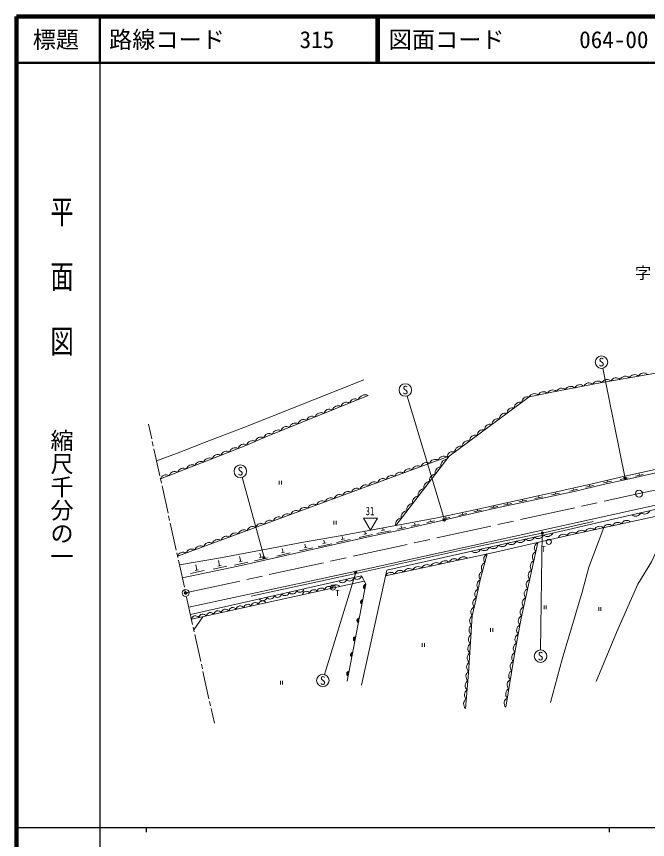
# Model space of a CAD drawing. Units: millimetres, scale not verified. Extents: x 40000 to 680000, y 20000 to 380000.
# Drawn here: x 40000 to 176283, y 202409 to 380000 of the extents above; entities that cross this region are included whole.
import ezdxf
from ezdxf.enums import TextEntityAlignment as Align

# ---------------------------------------------------------------- set-up
doc = ezdxf.new("R2010")
doc.units = ezdxf.units.MM
doc.header["$LTSCALE"] = 1000
doc.header["$PDMODE"] = 32
doc.header["$PDSIZE"] = 500
doc.linetypes.add('CHAIN', pattern=[18.5, 12, -1.5, 3.5, -1.5])
for name, color, linetype, lineweight in [('M-BGD', 7, 'Continuous', 13), ('M-BGD-EXST', 7, 'Continuous', 13), ('M-BGD-HTXT', 7, 'Continuous', 13), ('M-BMK', 2, 'Continuous', 13), ('M-BMK-SRVR', 3, 'Continuous', 13), ('M-STR-STRC', 7, 'Continuous', 13), ('M-TTL', 2, 'Continuous', 140), ('M-TTL-BAND', 7, 'Continuous', 25), ('M-TTL-LINE', 7, 'Continuous', 50)]:
    doc.layers.add(name, color=color, linetype=linetype, lineweight=lineweight)
for name, color, linetype in [('M-BMK-HTXT', 7, 'Continuous'), ('M-OTRS', 6, 'Continuous'), ('M-TTL-TXT', 7, 'Continuous')]:
    doc.layers.add(name, color=color, linetype=linetype)
doc.styles.add('@ＭＳ ゴシック', font='')
doc.styles.add('ＭＳ ゴシック', font='')
doc.styles.get('@ＭＳ ゴシック').set_extended_font_data('@MS Gothic')
doc.styles.get('ＭＳ ゴシック').set_extended_font_data('MS Gothic')

msp = doc.modelspace()

# ---------------------------------------------------------------- hatches: boundary and pattern name
at = {"layer": 'M-BGD'}
for points in [[(115230, 256466, -0.82183), (115417, 257439)], [(114603, 253210, -0.82183), (114790, 254183)], [(113832, 249199, -0.82183), (114019, 250172)], [(113061, 245191, -0.82183), (113248, 246164)], [(112419, 241857, -0.82183), (112607, 242830)], [(111624, 237720, -0.82183), (111811, 238693)]]:
    msp.add_hatch(color=256, dxfattribs=at).paths.add_polyline_path(points)
at = {"layer": 'M-STR-STRC'}
for points in [[(171688, 280462, -1), (171249, 280223, -0.41421), (171349, 280562, -0.41421)], [(132626, 271482, -1), (132187, 271243, -0.41421), (132287, 271582, -0.41421)], [(153772, 268635, -1), (153333, 268396, -0.41421), (153433, 268735, -0.41421)], [(93707, 263381, -1), (93268, 263142, -0.41421), (93368, 263481, -0.41421)], [(113495, 260157, -1), (113056, 259918, -0.41421), (113156, 260257, -0.41421)]]:
    msp.add_hatch(color=256, dxfattribs=at).paths.add_polyline_path(points)

# ---------------------------------------------------------------- linework, layer by layer
at = {"layer": 'M-BGD'}
for p, q in [((133445, 285108), (121913, 270170)), ((173664, 280817), (175370, 281207)), ((174517, 281012), (174454, 281287)), ((96752, 279831), (96752, 279049)), ((97218, 279831), (97218, 279049)), ((162922, 278416), (164621, 278833)), ((163772, 278624), (163713, 278862)), ((166776, 279357), (168489, 279717)), ((167633, 279537), (167575, 279812)), ((170355, 280109), (172067, 280469)), ((171211, 280289), (171153, 280564)), ((155577, 276761), (157288, 277128)), ((156433, 276945), (156374, 277220)), ((159488, 277572), (161188, 277990)), ((160338, 277781), (160271, 278054)), ((148506, 275247), (150217, 275614)), ((149362, 275430), (149303, 275705)), ((151967, 275988), (153679, 276355)), ((152823, 276172), (152764, 276447)), ((139596, 273288), (139544, 273517)), ((142243, 273896), (143952, 274273)), ((143097, 274085), (143046, 274316)), ((145254, 274551), (146965, 274917)), ((146109, 274734), (146059, 274970)), ((131902, 271536), (133608, 271924)), ((132755, 271730), (132693, 272004)), ((135525, 272361), (137232, 272749)), ((136378, 272555), (136316, 272829)), ((138743, 273093), (140449, 273482)), ((108564, 271201), (108564, 270418)), ((109031, 271201), (109031, 270418)), ((123161, 269554), (123044, 270104)), ((125239, 270019), (126946, 270408)), ((126092, 270213), (125991, 270660)), ((128604, 270785), (130310, 271174)), ((129457, 270979), (129395, 271254)), ((113975, 267568), (116903, 268225)), ((114999, 268259), (115682, 268412)), ((115341, 268336), (115242, 268773)), ((117820, 268414), (120754, 269040)), ((118851, 269094), (119536, 269240)), ((119193, 269167), (119122, 269502)), ((122305, 269371), (124017, 269737)), ((106179, 266280), (106862, 266433)), ((106521, 266356), (106376, 266999)), ((109107, 266475), (112034, 267132)), ((110130, 267166), (110813, 267320)), ((110472, 267243), (110348, 267792)), ((97561, 264345), (97365, 265220)), ((101094, 264677), (104022, 265334)), ((102118, 265368), (102801, 265521)), ((102459, 265445), (102302, 266146)), ((105156, 265589), (108083, 266246)), ((88426, 262378), (88180, 263475)), ((91400, 262535), (94327, 263192)), ((92423, 263226), (93106, 263379)), ((92765, 263303), (92563, 264201)), ((96196, 263578), (99124, 264235)), ((97220, 264269), (97903, 264422)), ((78965, 260559), (78735, 261661)), ((82479, 260749), (85416, 261361)), ((83513, 261424), (84198, 261567)), ((83855, 261496), (83626, 262597)), ((87061, 261610), (89988, 262267)), ((88085, 262301), (88768, 262454)), ((77588, 259813), (80525, 260425)), ((78622, 260488), (79308, 260631)), ((77782, 249949), (115115, 258173)), ((115230, 256466), (115417, 257439)), ((114603, 253210), (114790, 254183)), ((153937, 252878), (153937, 252095)), ((154403, 252878), (154403, 252095)), ((165732, 252573), (165732, 251791)), ((166199, 252573), (166199, 251791)), ((80248, 250492), (78286, 247666)), ((113832, 249199), (114019, 250172)), ((142388, 248010), (142388, 247228)), ((142855, 248010), (142855, 247228)), ((113061, 245191), (113248, 246164)), ((127624, 244778), (127624, 243995)), ((128090, 244778), (128090, 243995)), ((112419, 241857), (112607, 242830)), ((111624, 237720), (111811, 238693)), ((96988, 236634), (96988, 235851)), ((97454, 236634), (97454, 235851))]:
    msp.add_line(p, q, dxfattribs=at)
for points in [[(75808, 258908), (87857, 261418), (116308, 267804), (123783, 269399), (143454, 273877), (160405, 277508), (166679, 279049), (173018, 280381), (191039, 284503), (198912, 286107), (219831, 290579), (228649, 292600), (248232, 296831), (256037, 298697), (284826, 305086), (296753, 307839), (322575, 313477), (342068, 317949), (342204, 331733), (341977, 336006), (341604, 346260)], [(75190, 261713), (84029, 263181), (102022, 266580), (109089, 267816), (130860, 271813), (138984, 273540), (163400, 278927), (171405, 280834), (195923, 286232), (204569, 288241), (212596, 289975), (237094, 295562), (252683, 298954), (255877, 299806), (264678, 301744), (317276, 314622), (320345, 315442), (323984, 317289), (327413, 319107), (328551, 321100)], [(77208, 252555), (98695, 257167), (115729, 260847), (185214, 276156), (204284, 280158), (228237, 285577), (248260, 289867), (260810, 292776), (272284, 295218), (286467, 298444), (295127, 300432), (336332, 309453)], [(209786, 307159), (188962, 304771), (178072, 303058), (166085, 300936), (155263, 298831), (150737, 297912), (135377, 286592), (133445, 285108), (74791, 263521)], [(115013, 301607), (89087, 291343), (81883, 288611), (74540, 285692), (70248, 284135)], [(71113, 280210), (81506, 284233), (89499, 287432), (94219, 289433), (115979, 298219)], [(114543, 235746), (119996, 260557), (157327, 268862), (208981, 280819), (239648, 287180), (248229, 284632), (255453, 280739), (254851, 279571), (247343, 274333), (240221, 270851), (234484, 267982), (220118, 259750), (217407, 257279), (213971, 252568)], [(119726, 259326), (142804, 264284), (159682, 268151), (214603, 280086), (223258, 282222), (239779, 285972), (247738, 283571), (253829, 279819), (247242, 274864), (235942, 269357), (219557, 260451), (216458, 257317), (213164, 252715)], [(182304, 273067), (181328, 271231), (177154, 262327), (174165, 257505), (169544, 247084), (165158, 236535)], [(90658, 254902), (114313, 259999), (139559, 265615), (154176, 268645), (164568, 271022)], [(166867, 269712), (163638, 261187), (162144, 255805), (157862, 241301), (155295, 232004)], [(152604, 266529), (148957, 250152), (147479, 241985), (145663, 230970)], [(141654, 264037), (140168, 258460), (139168, 254069), (138427, 250652), (137623, 238285), (136980, 230706)], [(77556, 250978), (114489, 259285), (115445, 257586), (111408, 236598)]]:
    msp.add_lwpolyline(points, dxfattribs=at)
msp.add_lwpolyline([(116447, 269166), (114947, 271764), (117947, 271764)], close=True, dxfattribs=at)
for centre, radius, start, end in [((169521, 300782), 1250, 46.91112, 153.17133), ((171491, 301131), 1250, 46.91112, 153.17132), ((173460, 301480), 1250, 46.91112, 153.17132), ((175429, 301828), 1250, 46.91112, 153.17132), ((159707, 298931), 1250, 47.8751, 154.13531), ((161670, 299313), 1250, 47.8751, 154.13531), ((163634, 299695), 1250, 47.8751, 154.13531), ((165595, 300073), 1250, 47.70905, 153.96925), ((167552, 300434), 1250, 46.90544, 153.16564), ((115301, 296762), 1607, 65.06043, 158.91522), ((151866, 297376), 1250, 48.34312, 154.60332), ((153826, 297774), 1250, 48.34312, 154.60332), ((155783, 298165), 1250, 48.01952, 154.27972), ((157744, 298549), 1250, 47.87537, 154.13558), ((111301, 295521), 1250, 58.85773, 165.11793), ((113156, 296270), 1250, 58.85773, 165.11793), ((148767, 295529), 1250, 73.26015, 179.52036), ((150377, 296715), 1250, 73.26015, 179.52036), ((107592, 294024), 1250, 58.85773, 165.11793), ((109447, 294773), 1250, 58.85773, 165.11793), ((147157, 294342), 1250, 73.26015, 179.52036), ((102029, 291777), 1250, 58.85773, 165.11793), ((103883, 292526), 1250, 58.85773, 165.11793), ((105738, 293275), 1250, 58.85773, 165.11793), ((143937, 291969), 1250, 73.26015, 179.52036), ((145547, 293156), 1250, 73.26015, 179.52036), ((98320, 290280), 1250, 58.85782, 165.11802), ((100174, 291028), 1250, 58.85772, 165.11793), ((142327, 290782), 1250, 73.26015, 179.52036), ((94619, 288777), 1250, 59.30112, 165.56132), ((96465, 289531), 1250, 58.84829, 165.10849), ((139107, 288409), 1250, 73.25999, 179.5202), ((140717, 289596), 1250, 73.26015, 179.52035), ((89079, 286459), 1250, 58.84693, 165.10713), ((90939, 287228), 1250, 59.81749, 166.0777), ((92780, 288008), 1250, 59.84536, 166.10557), ((137500, 287222), 1250, 73.41066, 179.67087), ((85364, 284969), 1250, 58.67792, 164.93812), ((87221, 285712), 1250, 58.6779, 164.93811), ((134223, 284855), 1250, 70.04645, 176.30665), ((135900, 286029), 1250, 73.71819, 179.97839), ((81643, 283488), 1250, 58.3086, 164.56881), ((83507, 284226), 1250, 58.67695, 164.93716), ((130419, 283195), 1250, 57.07567, 163.33587), ((132296, 283886), 1250, 57.07567, 163.33587), ((132895, 283168), 1250, 89.20144, 195.46164), ((76046, 281316), 1250, 58.03091, 164.29112), ((77911, 282038), 1250, 58.03091, 164.29112), ((79777, 282760), 1250, 58.03091, 164.29112), ((124788, 281123), 1250, 57.07567, 163.33587), ((126665, 281814), 1250, 57.07567, 163.33587), ((128542, 282504), 1250, 57.07567, 163.33587), ((131673, 281585), 1250, 89.20144, 195.46164), ((72316, 279872), 1250, 58.03091, 164.29112), ((74181, 280594), 1250, 58.03091, 164.29112), ((121035, 279741), 1250, 57.07567, 163.33587), ((122912, 280432), 1250, 57.07567, 163.33587), ((130451, 280002), 1250, 89.20144, 195.46164), ((115404, 277669), 1250, 57.07567, 163.33587), ((117281, 278360), 1250, 57.07567, 163.33587), ((119158, 279050), 1250, 57.07567, 163.33587), ((129229, 278419), 1250, 89.20144, 195.46164), ((111650, 276287), 1250, 57.07567, 163.33587), ((113527, 276978), 1250, 57.07567, 163.33587), ((128006, 276836), 1250, 89.20144, 195.46164), ((106019, 274215), 1250, 57.07567, 163.33587), ((107896, 274906), 1250, 57.07567, 163.33587), ((109773, 275596), 1250, 57.07567, 163.33587), ((126784, 275253), 1250, 89.20144, 195.46164), ((102265, 272833), 1250, 57.07567, 163.33587), ((104142, 273524), 1250, 57.07567, 163.33587), ((125562, 273669), 1250, 89.20144, 195.46164), ((96635, 270761), 1250, 57.07567, 163.33587), ((98512, 271452), 1250, 57.07567, 163.33587), ((100389, 272143), 1250, 57.07567, 163.33587), ((123118, 270503), 1250, 89.20144, 195.46164), ((124340, 272086), 1250, 89.20144, 195.46164), ((173690, 273419), 1250, 229.90417, 336.16437), ((175639, 273870), 1250, 229.90417, 336.16437), ((91004, 268689), 1250, 57.07567, 163.33587), ((92881, 269379), 1250, 57.07567, 163.33587), ((94758, 270070), 1250, 57.07567, 163.33587), ((165924, 268740), 1250, 49.13069, 155.3909), ((167879, 269164), 1250, 49.13069, 155.3909), ((169833, 269589), 1250, 49.13069, 155.3909), ((171787, 270014), 1250, 49.13069, 155.3909), ((87250, 267307), 1250, 57.07567, 163.33587), ((89127, 267998), 1250, 57.07567, 163.33587), ((154661, 269037), 1250, 229.41115, 335.67136), ((158119, 267023), 1250, 49.77417, 156.03437), ((160065, 267462), 1250, 49.37941, 155.63961), ((162015, 267890), 1250, 49.13141, 155.39162), ((163970, 268315), 1250, 49.13071, 155.39092), ((81619, 265235), 1250, 57.07567, 163.33587), ((83496, 265925), 1250, 57.07567, 163.33587), ((85373, 266616), 1250, 57.07567, 163.33587), ((146852, 267300), 1250, 229.41115, 335.67136), ((148804, 267734), 1250, 229.41115, 335.67136), ((150756, 268168), 1250, 229.41115, 335.67136), ((153131, 265362), 1280, 114.31628, 220.57648), ((152708, 268602), 1250, 229.41115, 335.67136), ((77866, 263853), 1250, 57.07567, 163.33587), ((79742, 264544), 1250, 57.07567, 163.33587), ((139043, 265562), 1250, 229.41115, 335.67136), ((140995, 265997), 1250, 229.41115, 335.67136), ((142947, 266431), 1250, 229.41115, 335.67136), ((144899, 266865), 1250, 229.41115, 335.67136), ((75989, 263162), 1250, 57.07567, 163.33587), ((134549, 261743), 1250, 48.99336, 155.25357), ((136504, 262163), 1250, 48.99336, 155.25357), ((142102, 262921), 1202, 111.8466, 218.1068), ((152686, 263363), 1280, 114.31628, 220.57648), ((126727, 260063), 1250, 48.99336, 155.25357), ((128682, 260483), 1250, 48.99336, 155.25357), ((130638, 260903), 1250, 48.99336, 155.25357), ((132593, 261323), 1250, 48.99336, 155.25357), ((141603, 261063), 1202, 111.8466, 218.1068), ((152241, 261364), 1280, 114.31628, 220.57648), ((113611, 259426), 889, 214.48762, 350.86476), ((120861, 258803), 1250, 48.99336, 155.25357), ((122816, 259223), 1250, 48.99336, 155.25357), ((124772, 259643), 1250, 48.99336, 155.25357), ((141110, 259207), 1202, 112.14447, 218.40467), ((151795, 259365), 1280, 114.31628, 220.57648), ((110392, 258702), 889, 214.48762, 350.86476), ((112002, 259064), 889, 214.48762, 350.86476), ((140677, 257319), 1250, 114.03879, 220.29899), ((151350, 257365), 1280, 114.31628, 220.57648), ((98000, 255915), 889, 214.48762, 350.86476), ((99610, 256277), 889, 214.48762, 350.86476), ((101219, 256639), 889, 214.48762, 350.86476), ((102604, 255079), 889, 34.23418, 170.61131), ((104215, 255434), 889, 34.23418, 170.61131), ((105826, 255789), 889, 34.23418, 170.61131), ((107438, 256144), 889, 34.23418, 170.61131), ((109049, 256498), 889, 34.23418, 170.61131), ((115419, 256934), 505, 90.28328, 247.94147), ((140233, 255369), 1250, 114.03335, 220.29355), ((150893, 255394), 1250, 114.31628, 220.57648), ((93170, 254829), 889, 214.48762, 350.86476), ((94780, 255191), 889, 214.48762, 350.86476), ((96390, 255553), 889, 214.48762, 350.86476), ((114793, 253678), 505, 90.28328, 247.94147), ((139798, 253423), 1250, 114.48664, 220.74684), ((150458, 253441), 1250, 114.31627, 220.57647), ((86716, 251579), 889, 34.23418, 170.61131), ((88327, 251934), 889, 34.23418, 170.61131), ((89939, 252289), 889, 34.23418, 170.61131), ((91550, 252644), 889, 34.23418, 170.61131), ((93162, 252999), 889, 34.23418, 170.61131), ((139372, 251471), 1250, 114.62994, 220.89014), ((150023, 251489), 1250, 114.29113, 220.55133), ((78659, 249804), 889, 34.23418, 170.61131), ((80271, 250159), 889, 34.23418, 170.61131), ((81882, 250514), 889, 34.23418, 170.61131), ((83493, 250869), 889, 34.23418, 170.61131), ((85105, 251224), 889, 34.23418, 170.61131), ((139110, 249606), 1250, 123.15071, 229.41092), ((149621, 249553), 1250, 116.01909, 222.27929), ((114021, 249667), 505, 90.28328, 247.94147), ((138980, 247610), 1250, 123.15071, 229.41092), ((149256, 247594), 1250, 116.6096, 222.8698), ((113250, 245659), 505, 90.28328, 247.94147), ((138851, 245614), 1250, 123.15071, 229.41092), ((148900, 245626), 1250, 116.60958, 222.86979), ((138721, 243618), 1250, 123.15071, 229.41092), ((148544, 243658), 1250, 116.60152, 222.86172), ((112609, 242325), 505, 90.28328, 247.94147), ((138591, 241623), 1250, 123.15071, 229.41092), ((148198, 241696), 1250, 117.14237, 223.40257), ((138462, 239627), 1250, 123.15071, 229.41092), ((147867, 239728), 1250, 117.51156, 223.77176), ((111813, 238188), 505, 90.28328, 247.94147), ((138316, 237621), 1250, 122.22868, 228.48889), ((147542, 237755), 1250, 117.51156, 223.77176), ((138150, 235625), 1250, 122.02452, 228.28472), ((147217, 235781), 1250, 117.51156, 223.77176), ((137981, 233632), 1250, 122.02452, 228.28472), ((146891, 233808), 1250, 117.51156, 223.77176), ((137812, 231639), 1250, 122.02452, 228.28472), ((146566, 231835), 1250, 117.51156, 223.77176)]:
    msp.add_arc(centre, radius, start, end, dxfattribs=at)
at = {"layer": 'M-BGD-EXST'}
for centre in [(154972, 266618), (108346, 256758)]:
    msp.add_circle(centre, 550, dxfattribs=at)
at = {"layer": 'M-BGD-HTXT'}
for p, q in [((171469, 280343), (166596, 304096)), ((132407, 271362), (124363, 298100)), ((93487, 263261), (88721, 280572)), ((153553, 268516), (153201, 243327)), ((113275, 260038), (106558, 238005))]:
    msp.add_line(p, q, dxfattribs=at)
for centre in [(166324, 305418), (123974, 299393), (88363, 281873), (153182, 241977), (106164, 236713)]:
    msp.add_circle(centre, 1350, dxfattribs=at)
at = {"layer": 'M-BMK'}
for p, q in [((69207, 288857), (68507, 292030)), ((69551, 287295), (69336, 288271)), ((70972, 280850), (69680, 286709)), ((71316, 279287), (71101, 280264)), ((72737, 272842), (71445, 278701)), ((73081, 271279), (72866, 272256)), ((74502, 264834), (73210, 270693)), ((74846, 263271), (74631, 264248)), ((76267, 256826), (74975, 262686)), ((76611, 255264), (76396, 256240)), ((78032, 248818), (76740, 254678)), ((78376, 247256), (78161, 248232)), ((79797, 240811), (78505, 246670)), ((80141, 239248), (79926, 240225)), ((81562, 232803), (80270, 238662)), ((81906, 231240), (81691, 232217)), ((82734, 227482), (82035, 230654))]:
    msp.add_line(p, q, dxfattribs=at)
at = {"layer": 'M-BMK', "linetype": 'CHAIN'}
msp.add_lwpolyline([(76532, 255621), (174440, 277038), (271478, 298453), (293480, 303359), (318890, 309049), (332869, 312187)], dxfattribs=at)
at = {"layer": 'M-BMK-SRVR'}
for centre in [(174440, 277038), (76532, 255621)]:
    msp.add_circle(centre, 750, dxfattribs=at)
at = {"layer": 'M-OTRS'}
msp.add_point((76532, 255621), dxfattribs=at)
at = {"layer": 'M-STR-STRC'}
for centre in [(171469, 280343), (132407, 271362), (153553, 268516), (93487, 263261), (113275, 260038)]:
    msp.add_circle(centre, 250, dxfattribs=at)
at = {"layer": 'M-TTL'}
for p, q in [((40000, 380000), (40000, 20000)), ((680000, 380000), (40000, 380000))]:
    msp.add_line(p, q, dxfattribs=at)
at = {"layer": 'M-TTL-BAND'}
for p, q in [((58000, 370000), (58000, 20000)), ((40000, 205000), (579000, 205000)), ((68000, 205000), (68000, 204000)), ((168000, 205000), (168000, 204000))]:
    msp.add_line(p, q, dxfattribs=at)
at = {"layer": 'M-TTL-LINE'}
for p, q in [((58000, 380000), (58000, 370000)), ((117750, 380000), (117750, 370000)), ((118250, 380000), (118250, 370000)), ((40000, 370000), (680000, 370000))]:
    msp.add_line(p, q, dxfattribs=at)

# ---------------------------------------------------------------- texts
at = {"layer": 'M-BGD', "style": 'ＭＳ ゴシック', "width": 0.75}
msp.add_text('31', height=1833, dxfattribs=at).set_placement((116346, 271829), align=Align.BOTTOM_CENTER)
at = {"layer": 'M-BGD-EXST', "style": '@ＭＳ ゴシック'}
for p in [(153862, 265085), (109330, 255619)]:
    msp.add_text('T', height=1320, dxfattribs=at).set_placement(p, align=Align.MIDDLE_CENTER)
at = {"layer": 'M-BGD-HTXT', "style": 'ＭＳ ゴシック'}
for p in [(166324, 305418), (123974, 299393), (88363, 281873), (153182, 241977), (106164, 236713)]:
    msp.add_text('S', height=1833, dxfattribs=at).set_placement(p, align=Align.MIDDLE_CENTER)
at = {"layer": 'M-BMK-HTXT', "style": 'ＭＳ ゴシック'}
msp.add_text('字 小 野 ノ 原', height=2566, dxfattribs=at).set_placement((185802, 324672), align=Align.MIDDLE_CENTER)
at = {"layer": 'M-TTL-BAND', "style": '@ＭＳ ゴシック', "width": 1.4}
msp.add_text('平  面  図', height=3666, rotation=270, dxfattribs=at).set_placement((49777, 306475), align=Align.MIDDLE_RIGHT)
at = {"layer": 'M-TTL-BAND', "style": '@ＭＳ ゴシック'}
msp.add_text('縮尺千分の一', height=3666, rotation=270, dxfattribs=at).set_placement((49777, 261030), align=Align.MIDDLE_RIGHT)
at = {"layer": 'M-TTL-TXT', "style": 'ＭＳ ゴシック'}
msp.add_text('標題', height=3666, dxfattribs=at).set_placement((48500, 375000), align=Align.MIDDLE_CENTER)
for s, p in [('路線コード', (60000, 375000)), ('315', (101142, 375000)), ('図面コード', (120380, 375000)), ('064-00', (161521, 375000))]:
    msp.add_text(s, height=3666, dxfattribs=at).set_placement(p, align=Align.MIDDLE_LEFT)

doc.saveas('drawing.dxf')
